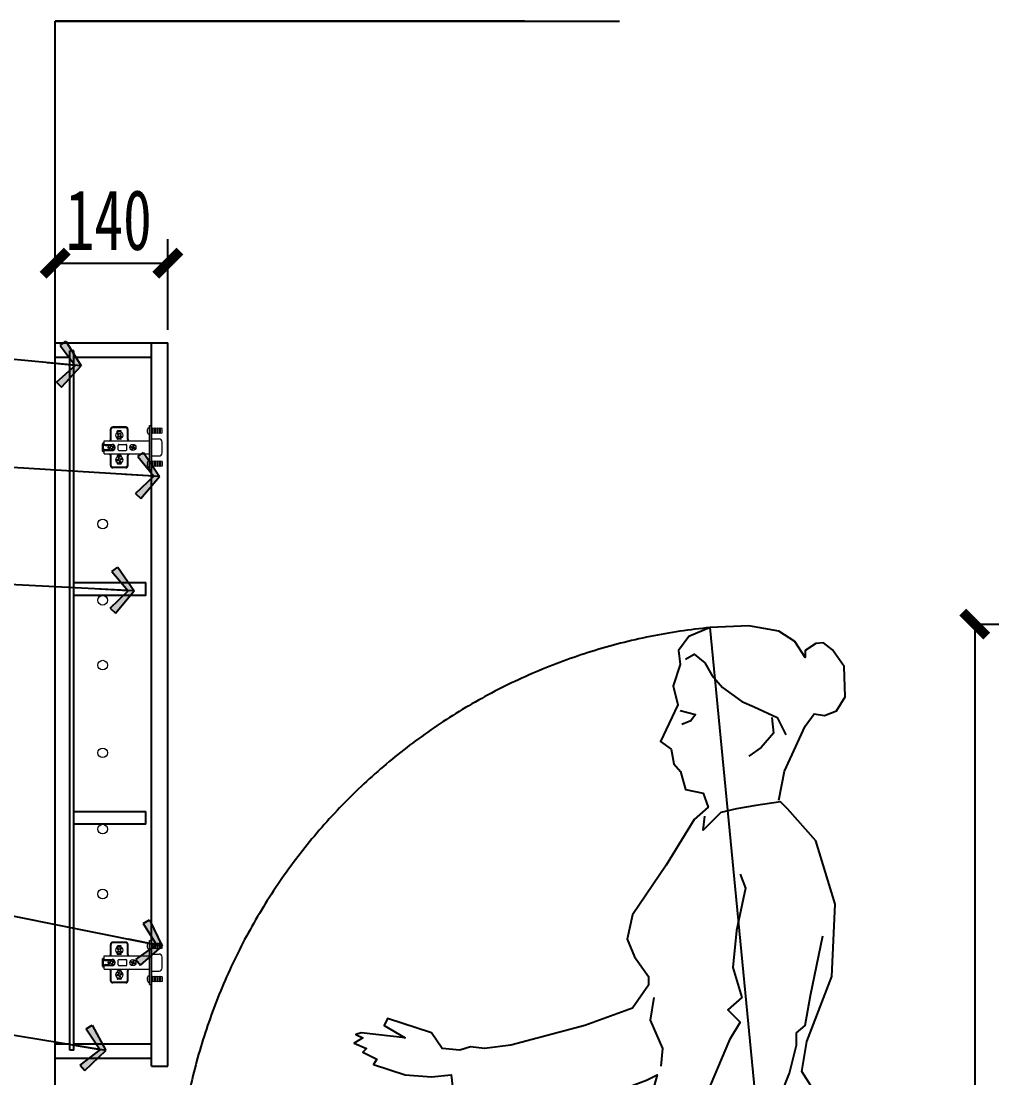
# Model space of a CAD drawing. Header units: millimetres. Extents: x 3104083 to 3173399, y -3165492 to -3044687.
# Drawn here: x 3143401 to 3144617, y -3099427 to -3098113 of the extents above; entities that cross this region are included whole.
import ezdxf

# ---------------------------------------------------------------- set-up
doc = ezdxf.new("R2010")
doc.units = ezdxf.units.MM
doc.header["$LTSCALE"] = 500
doc.header["$MEASUREMENT"] = 0
doc.header["$PDMODE"] = 2
doc.linetypes.add('ACAD_ISO03W100', pattern=[30, 12, -18])
doc.layers.get('0').update_dxf_attribs({"linetype": 'CONTINUOUS'})
doc.layers.get('DEFPOINTS').update_dxf_attribs({"linetype": 'CONTINUOUS'})
for name, color, linetype in [('1', 1, 'CONTINUOUS'), ('P-完成面', 3, 'CONTINUOUS'), ('W-基础引线', 35, 'CONTINUOUS'), ('柜体', 2, 'CONTINUOUS')]:
    doc.layers.add(name, color=color, linetype=linetype)
doc.layers.add('五金辅助件', color=25, linetype='CONTINUOUS', lineweight=13)
doc.layers.add('墙体', color=6, linetype='CONTINUOUS', lineweight=25)
doc.styles.add('DIM', font='SimSun.ttf', dxfattribs={"width": 0.7})
doc.dimstyles.new('30', dxfattribs={"dimscale": 30, "dimtxt": 2.5, "dimasz": 1, "dimexe": 1, "dimexo": 1, "dimgap": 0.5, "dimtad": 1, "dimdec": 0, "dimzin": 0, "dimdsep": 46, "dimtxsty": 'DIM', "dimblk": 'ARCHTICK', "dimcen": 0, "dimclrd": 5, "dimclre": 5, "dimclrt": 35, "dimadec": 0, "dimazin": 0, "dimtfac": 0.5, "dimtdec": 0, "dimtix": 1, "dimtmove": 2, "dimatfit": 2, "dimldrblk": 'A', "dimfxl": 0, "dimtolj": 1, "dimtzin": 0, "dimlwd": -1, "dimlwe": -1, "dimarcsym": 0})
doc.dimstyles.new('基础引线', dxfattribs={"dimtxt": 3, "dimasz": 0.7, "dimexe": 2, "dimexo": 6, "dimgap": 1, "dimtad": 1, "dimdec": 0, "dimdsep": 46, "dimtxsty": 'Standard', "dimblk1": 'A', "dimblk2": 'A', "dimsah": 1, "dimcen": 3, "dimdle": 200, "dimclrd": 256, "dimclre": 256, "dimclrt": 2, "dimadec": 0, "dimazin": 0, "dimtfac": 1, "dimtdec": 0, "dimtix": 1, "dimtmove": 1, "dimatfit": 3, "dimldrblk": 'A', "dimfxl": 0, "dimtvp": 1, "dimtolj": 1, "dimtzin": 0, "dimarcsym": 0})

# ---------------------------------------------------------------- blocks, each defined once
blk = doc.blocks.new('_ArchTick')
at = {"color": 0, "linetype": 'ByBlock', "const_width": 0.4}
blk.add_lwpolyline([(-0.5, -0.5), (0.5, 0.5)], dxfattribs=at)
blk = doc.blocks.new('*D1563')
at = {"layer": 'DEFPOINTS', "color": 0, "ltscale": 100}
for p in [(3143583.3, -3098414.1), (3143443.3, -3098526.8), (3143583.3, -3098526.8)]:
    blk.add_point(p, dxfattribs=at)
at = {"layer": 'P-完成面', "color": 5, "ltscale": 100}
for p, q in [((3143443.3, -3098496.8), (3143443.3, -3098384.1)), ((3143583.3, -3098496.8), (3143583.3, -3098384.1)), ((3143443.3, -3098414.1), (3143583.3, -3098414.1))]:
    blk.add_line(p, q, dxfattribs=at)
at = {"layer": 'P-完成面', "color": 5, "ltscale": 100, "xscale": 30, "yscale": 30, "zscale": 30, "rotation": 180}
blk.add_blockref('_ArchTick', (3143443.3, -3098414.1), dxfattribs=at)
at = {"layer": 'P-完成面', "color": 5, "ltscale": 100, "xscale": 30, "yscale": 30, "zscale": 30}
blk.add_blockref('_ArchTick', (3143583.3, -3098414.1), dxfattribs=at)
at = {"layer": 'P-完成面', "color": 35, "ltscale": 100, "insert": (3143509.8, -3098360.7), "char_height": 75, "attachment_point": 5, "style": 'DIM'}
blk.add_mtext('\\A1;140', dxfattribs=at)
blk = doc.blocks.new('A')
for p, q in [((-1.435, 1.148), (-1.09, 1.437)), ((-1.09, 1.437), (0, 0)), ((-1.435, 1.148), (-0.369, 0)), ((-0.369, 0), (-2.127, 0)), ((-1.435, -1.148), (-0.369, 0)), ((-1.09, -1.437), (0, 0)), ((-1.435, -1.148), (-1.09, -1.437))]:
    blk.add_line(p, q)
for points in [[(-1.435, 1.148), (-1.09, 1.437), (-0.369, 0), (0, 0)], [(-1.435, -1.148), (-1.09, -1.437), (-0.369, 0), (0, 0)]]:
    blk.add_solid(points)
blk = doc.blocks.new('F02FMA01')
at = {"color": 0, "linetype": 'ByBlock'}
for p, q in [((31.9, 1529.2), (34.1, 1509.5)), ((34.1, 1509.5), (18.7, 1491.9)), ((18.7, 1491.9), (3.4, 1481)), ((-104.6, 1034.2), (-107.3, 956.5))]:
    blk.add_line(p, q, dxfattribs=at)
for points in [[(40.6, 1426.2), (47.8, 1462.5), (73.5, 1518.2), (84.5, 1533.6), (97.6, 1531.4), (112.4, 1537.3), (123.3, 1554.8), (121.8, 1592.7), (107.4, 1613.2), (96.4, 1622), (86.7, 1621.2), (73.5, 1612.4), (73.5, 1603.7), (60.4, 1623.4), (40.6, 1636.5), (3.4, 1643.1), (-44.9, 1640.9), (-71.2, 1629.9), (-84.3, 1612.4), (-82.1, 1594.9), (-90.9, 1568.6), (-84.9, 1544.7), (-106.7, 1499.2), (-93.1, 1489.7), (-90, 1471.6), (-81.7, 1461.9), (-75.6, 1439.4), (-53.6, 1435), (-47.1, 1417.5), (-64.6, 1402.1), (-99.7, 1345.2), (-141.3, 1283.8), (-147.9, 1253.2), (-139.1, 1231.2), (-121.6, 1207.1), (-121.6, 1196.2), (-141.3, 1167.7), (-200.5, 1145.8), (-292.6, 1121.7), (-325.5, 1117.3), (-343.1, 1119.5), (-356.2, 1115.1), (-378.1, 1117.3), (-391.3, 1137), (-446.1, 1154.6), (-450.5, 1145.8), (-424.2, 1130.5), (-479, 1137), (-485.6, 1134.9), (-476.8, 1130.5), (-487.8, 1123.9), (-472.4, 1117.3), (-476.8, 1112.9), (-459.3, 1104.2), (-463.6, 1097.6), (-424.2, 1084.5), (-391.3, 1082.3), (-367.2, 1084.5), (-365, 1066.9), (-310.2, 1056), (-286, 1040.7), (-183, 1056), (-123.8, 1077.9), (-110.6, 1084.5), (-117.2, 1060.4), (-104.1, 1045)], [(-75.6, 1601.5), (-64.6, 1608), (-51.4, 1597.1), (-42.7, 1581.8), (-29.5, 1566.4), (-5.4, 1548.9), (9.9, 1542.3), (38.5, 1529.2), (49.4, 1507.3)], [(-82.1, 1537.9), (-62.9, 1532.6), (-69, 1524.8), (-79.9, 1520.4)], [(73.5, 1036.3), (88.9, 1058.2), (69.1, 1088.9), (75.7, 1126.1), (106.4, 1207.1), (110.8, 1297), (86.7, 1375.8), (51.6, 1415.3), (42.8, 1424), (12.1, 1419.6), (-12, 1415.3), (-31.7, 1410.9), (-53.6, 1389), (-51.4, 1406.5)], [(-7.6, 1334.2), (-1, 1316.7), (-12, 1264.1), (-16.4, 1218.1), (-5.4, 1180.9), (-22.9, 1165.5), (-7.6, 1150.2), (-20.7, 1128.3), (-44.9, 1071.3), (-75.6, 994.7), (-101.9, 950.8), (-134.8, 915.8), (-128.2, 904.8), (-143.5, 898.3), (-165.5, 900.5), (-207.1, 882.9), (-224.7, 867.6), (-220.3, 861), (-185.2, 869.8), (-251, 830.4), (-244.4, 823.8), (-246.6, 812.8), (-235.6, 806.3), (-220.3, 810.6), (-198.3, 817.2), (-147.9, 843.5), (-121.6, 872), (-108.4, 863.2), (-82.1, 885.1), (-42.7, 909.2), (-22.9, 913.6), (34.1, 1036.3), (53.8, 1086.7), (62.6, 1121.7), (62.6, 1137), (73.5, 1145.8), (80.1, 1183.1), (95.5, 1257.5)], [(-115, 1180.9), (-119.4, 1152.4), (-104.1, 1117.3), (-106.3, 1095.4)], [(-99.7, 1042.8), (-66.8, 1034.1)], [(-115.7, 862), (-132.4, 725.9), (-132.4, 539.7), (-126.8, 375.8), (-104.6, 359.2), (-76.8, 348), (-60.1, 348), (-54.5, 217.5), (-57.3, 120.2), (-71.2, 78.6), (-132.4, 48), (-196.3, 25.8), (-201.9, 11.9), (-185.2, 6.3), (-160.2, 6.3), (-157.4, -4.8), (-115.7, -4.8), (48.4, -2), (53.9, 31.3), (37.2, 56.3), (31.7, 98), (42.8, 198), (67.8, 303.6), (76.2, 350.8), (137.3, 350.8), (159.6, 359.2), (148.5, 525.8), (134.6, 709.2), (140.1, 873.1), (120.7, 937), (84.5, 1000.9), (73.4, 1034.2), (37.2, 1031.5)], [(38.5, 1034.1), (62.6, 1034.1)], [(-149.1, 20.2), (-118.5, 28.6), (-68.4, 50.8), (-37.8, 78.6), (-26.7, 123), (-23.9, 228.6), (-29.5, 348)]]:
    blk.add_lwpolyline(points, dxfattribs=at)
blk = doc.blocks.new('*D1568')
at = {"layer": 'DEFPOINTS', "color": 0, "ltscale": 100}
for p in [(3144558.5, -3098863), (3144558.5, -3100513), (3144587.3, -3100513)]:
    blk.add_point(p, dxfattribs=at)
at = {"layer": 'P-完成面', "color": 5, "ltscale": 100}
for p, q in [((3144587.3, -3098863), (3144617.3, -3098863)), ((3144587.3, -3098863), (3144587.3, -3100513)), ((3144587.3, -3100513), (3144617.3, -3100513))]:
    blk.add_line(p, q, dxfattribs=at)
at = {"layer": 'P-完成面', "color": 5, "ltscale": 100, "xscale": 30, "yscale": 30, "zscale": 30}
for p, rotation in [((3144587.3, -3098863), 90), ((3144587.3, -3100513), 270)]:
    blk.add_blockref('_ArchTick', p, dxfattribs=dict(at, rotation=rotation))
at = {"layer": 'P-完成面', "color": 35, "ltscale": 100, "insert": (3144534.8, -3099688), "char_height": 75, "attachment_point": 5, "rotation": 90, "style": 'DIM'}
blk.add_mtext('\\A1;1650', dxfattribs=at)

msp = doc.modelspace()

# ---------------------------------------------------------------- linework, layer by layer
at = {"layer": '五金辅助件'}
for p, q in [((3143511.897, -3098632.951), (3143511.897, -3098620.694)), ((3143512.857, -3098632.951), (3143512.857, -3098620.694)), ((3143531.097, -3098617.814), (3143514.777, -3098617.814)), ((3143531.097, -3098618.774), (3143514.777, -3098618.774)), ((3143520.537, -3098624.302), (3143520.537, -3098623.094)), ((3143524.857, -3098622.614), (3143521.017, -3098622.614)), ((3143525.337, -3098624.302), (3143525.337, -3098623.094)), ((3143533.017, -3098633.174), (3143533.017, -3098620.694)), ((3143533.977, -3098633.174), (3143533.977, -3098620.694)), ((3143557.497, -3098622.216), (3143557.988, -3098622.216)), ((3143557.497, -3098623.176), (3143557.988, -3098623.176)), ((3143557.988, -3098623.176), (3143557.988, -3098622.216)), ((3143558.937, -3098618.856), (3143560.377, -3098618.856)), ((3143560.377, -3098670.614), (3143560.377, -3098615.894)), ((3143560.377, -3098615.894), (3143563.257, -3098615.894)), ((3143564.799, -3098619.816), (3143563.257, -3098619.43)), ((3143566.719, -3098619.816), (3143564.799, -3098619.336)), ((3143564.799, -3098626.056), (3143564.799, -3098619.336)), ((3143568.639, -3098619.816), (3143566.719, -3098619.336)), ((3143566.719, -3098626.056), (3143566.719, -3098619.336)), ((3143570.559, -3098619.816), (3143568.639, -3098619.336)), ((3143568.639, -3098626.056), (3143568.639, -3098619.336)), ((3143572.479, -3098619.816), (3143570.559, -3098619.336)), ((3143570.559, -3098626.056), (3143570.559, -3098619.336)), ((3143574.399, -3098619.816), (3143572.479, -3098619.336)), ((3143572.479, -3098626.056), (3143572.479, -3098619.336)), ((3143576.319, -3098619.816), (3143574.399, -3098619.336)), ((3143574.399, -3098626.056), (3143574.399, -3098619.336)), ((3143576.319, -3098625.576), (3143576.319, -3098619.816)), ((3143502.982, -3098637.769), (3143504.342, -3098637.361)), ((3143504.342, -3098635.094), (3143560.377, -3098635.094)), ((3143504.342, -3098639.894), (3143504.342, -3098635.094)), ((3143519.314, -3098625.541), (3143521.92, -3098627.937)), ((3143520.289, -3098624.481), (3143522.895, -3098626.877)), ((3143520.537, -3098632.694), (3143520.537, -3098631.486)), ((3143521.92, -3098627.937), (3143520.621, -3098629.35)), ((3143520.621, -3098629.35), (3143521.681, -3098630.325)), ((3143524.857, -3098633.174), (3143521.017, -3098633.174)), ((3143522.98, -3098628.911), (3143521.681, -3098630.325)), ((3143524.194, -3098625.463), (3143522.895, -3098626.877)), ((3143522.98, -3098628.911), (3143525.586, -3098631.307)), ((3143525.254, -3098626.438), (3143523.955, -3098627.851)), ((3143523.955, -3098627.851), (3143526.56, -3098630.247)), ((3143524.194, -3098625.463), (3143525.254, -3098626.438)), ((3143525.337, -3098632.694), (3143525.337, -3098631.486)), ((3143558.937, -3098626.536), (3143560.377, -3098626.536)), ((3143564.799, -3098625.576), (3143563.257, -3098625.961)), ((3143563.257, -3098632.694), (3143572.479, -3098632.694)), ((3143566.719, -3098625.576), (3143564.799, -3098626.056)), ((3143568.639, -3098625.576), (3143566.719, -3098626.056)), ((3143570.559, -3098625.576), (3143568.639, -3098626.056)), ((3143572.479, -3098625.576), (3143570.559, -3098626.056)), ((3143574.399, -3098625.576), (3143572.479, -3098626.056)), ((3143576.319, -3098625.576), (3143574.399, -3098626.056)), ((3143576.319, -3098649.974), (3143576.319, -3098636.534)), ((3143502.297, -3098647.82), (3143502.297, -3098638.688)), ((3143504.342, -3098649.147), (3143502.982, -3098648.739)), ((3143503.257, -3098647.105), (3143503.257, -3098639.402)), ((3143503.942, -3098638.483), (3143504.342, -3098638.363)), ((3143504.342, -3098648.145), (3143503.942, -3098648.025)), ((3143504.342, -3098639.414), (3143513.942, -3098639.414)), ((3143504.342, -3098651.414), (3143504.342, -3098646.614)), ((3143504.342, -3098647.094), (3143513.942, -3098647.094)), ((3143505.302, -3098640.854), (3143510.08, -3098640.854)), ((3143505.302, -3098645.654), (3143510.08, -3098645.654)), ((3143512.214, -3098642.713), (3143509.173, -3098643.412)), ((3143512.537, -3098644.117), (3143509.496, -3098644.816)), ((3143513.188, -3098640.52), (3143511.784, -3098640.842)), ((3143511.784, -3098640.842), (3143512.214, -3098642.713)), ((3143512.537, -3098644.117), (3143512.967, -3098645.988)), ((3143514.37, -3098645.666), (3143512.967, -3098645.988)), ((3143513.188, -3098640.52), (3143513.618, -3098642.391)), ((3143516.658, -3098641.692), (3143513.618, -3098642.391)), ((3143516.981, -3098643.096), (3143513.94, -3098643.794)), ((3143513.94, -3098643.794), (3143514.37, -3098645.666)), ((3143517.782, -3098643.734), (3143517.782, -3098642.774)), ((3143521.622, -3098646.134), (3143521.622, -3098640.374)), ((3143522.582, -3098639.414), (3143531.222, -3098639.414)), ((3143522.582, -3098647.094), (3143531.222, -3098647.094)), ((3143532.182, -3098646.134), (3143532.182, -3098640.374)), ((3143536.082, -3098642.422), (3143538.796, -3098643.385)), ((3143536.403, -3098641.518), (3143539.117, -3098642.481)), ((3143539.088, -3098643.998), (3143538.125, -3098646.712)), ((3143539.993, -3098644.319), (3143539.03, -3098647.033)), ((3143540.693, -3098639.474), (3143539.73, -3098642.189)), ((3143540.606, -3098644.027), (3143543.32, -3098644.99)), ((3143541.598, -3098639.795), (3143540.635, -3098642.51)), ((3143540.927, -3098643.123), (3143543.641, -3098644.086)), ((3143504.342, -3098651.414), (3143560.377, -3098651.414)), ((3143511.897, -3098665.814), (3143511.897, -3098653.557)), ((3143512.857, -3098665.814), (3143512.857, -3098653.557)), ((3143522.074, -3098658.073), (3143518.625, -3098658.866)), ((3143522.397, -3098659.477), (3143518.947, -3098660.27)), ((3143520.537, -3098653.814), (3143520.537, -3098655.022)), ((3143520.537, -3098662.206), (3143520.537, -3098663.414)), ((3143524.857, -3098653.334), (3143521.017, -3098653.334)), ((3143523.048, -3098655.88), (3143521.644, -3098656.202)), ((3143521.644, -3098656.202), (3143522.074, -3098658.073)), ((3143522.397, -3098659.477), (3143522.827, -3098661.348)), ((3143524.23, -3098661.026), (3143522.827, -3098661.348)), ((3143523.048, -3098655.88), (3143523.478, -3098657.751)), ((3143526.928, -3098656.958), (3143523.478, -3098657.751)), ((3143527.25, -3098658.362), (3143523.8, -3098659.154)), ((3143523.8, -3098659.154), (3143524.23, -3098661.026)), ((3143525.337, -3098653.814), (3143525.337, -3098655.022)), ((3143525.337, -3098662.206), (3143525.337, -3098663.414)), ((3143533.017, -3098665.814), (3143533.017, -3098653.334)), ((3143533.977, -3098665.814), (3143533.977, -3098653.334)), ((3143557.497, -3098663.332), (3143557.988, -3098663.332)), ((3143557.988, -3098663.332), (3143557.988, -3098664.292)), ((3143558.937, -3098659.972), (3143560.377, -3098659.972)), ((3143563.257, -3098653.814), (3143572.479, -3098653.814)), ((3143564.799, -3098660.932), (3143563.257, -3098660.547)), ((3143564.799, -3098660.452), (3143564.799, -3098667.172)), ((3143566.719, -3098660.932), (3143564.799, -3098660.452)), ((3143566.719, -3098660.452), (3143566.719, -3098667.172)), ((3143568.639, -3098660.932), (3143566.719, -3098660.452)), ((3143568.639, -3098660.452), (3143568.639, -3098667.172)), ((3143570.559, -3098660.932), (3143568.639, -3098660.452)), ((3143570.559, -3098660.452), (3143570.559, -3098667.172)), ((3143572.479, -3098660.932), (3143570.559, -3098660.452)), ((3143572.479, -3098660.452), (3143572.479, -3098667.172)), ((3143574.399, -3098660.932), (3143572.479, -3098660.452)), ((3143574.399, -3098660.452), (3143574.399, -3098667.172)), ((3143576.319, -3098660.932), (3143574.399, -3098660.452)), ((3143576.319, -3098660.932), (3143576.319, -3098666.692)), ((3143531.097, -3098667.734), (3143514.777, -3098667.734)), ((3143531.097, -3098668.694), (3143514.777, -3098668.694)), ((3143524.857, -3098663.894), (3143521.017, -3098663.894)), ((3143557.497, -3098664.292), (3143557.988, -3098664.292)), ((3143558.937, -3098667.652), (3143560.377, -3098667.652)), ((3143560.377, -3098670.614), (3143563.257, -3098670.614)), ((3143564.799, -3098666.692), (3143563.257, -3098667.078)), ((3143566.719, -3098666.692), (3143564.799, -3098667.172)), ((3143568.639, -3098666.692), (3143566.719, -3098667.172)), ((3143570.559, -3098666.692), (3143568.639, -3098667.172)), ((3143572.479, -3098666.692), (3143570.559, -3098667.172)), ((3143574.399, -3098666.692), (3143572.479, -3098667.172)), ((3143576.319, -3098666.692), (3143574.399, -3098667.172)), ((3143511.897, -3099273.65), (3143511.897, -3099261.392)), ((3143512.857, -3099273.65), (3143512.857, -3099261.392)), ((3143531.097, -3099258.512), (3143514.777, -3099258.512)), ((3143531.097, -3099259.472), (3143514.777, -3099259.472)), ((3143519.314, -3099266.239), (3143521.92, -3099268.635)), ((3143520.289, -3099265.179), (3143522.895, -3099267.575)), ((3143520.537, -3099265), (3143520.537, -3099263.792)), ((3143524.857, -3099263.312), (3143521.017, -3099263.312)), ((3143524.194, -3099266.162), (3143522.895, -3099267.575)), ((3143525.254, -3099267.136), (3143523.955, -3099268.55)), ((3143524.194, -3099266.162), (3143525.254, -3099267.136)), ((3143525.337, -3099265), (3143525.337, -3099263.792)), ((3143533.017, -3099273.872), (3143533.017, -3099261.392)), ((3143533.977, -3099273.872), (3143533.977, -3099261.392)), ((3143557.497, -3099262.914), (3143557.988, -3099262.914)), ((3143557.497, -3099263.874), (3143557.988, -3099263.874)), ((3143557.988, -3099263.874), (3143557.988, -3099262.914)), ((3143558.937, -3099259.554), (3143560.377, -3099259.554)), ((3143558.937, -3099267.234), (3143560.377, -3099267.234)), ((3143560.377, -3099311.312), (3143560.377, -3099256.592)), ((3143560.377, -3099256.592), (3143563.257, -3099256.592)), ((3143564.799, -3099260.514), (3143563.257, -3099260.129)), ((3143564.799, -3099266.274), (3143563.257, -3099266.66)), ((3143566.719, -3099260.514), (3143564.799, -3099260.034)), ((3143564.799, -3099266.754), (3143564.799, -3099260.034)), ((3143566.719, -3099266.274), (3143564.799, -3099266.754)), ((3143568.639, -3099260.514), (3143566.719, -3099260.034)), ((3143566.719, -3099266.754), (3143566.719, -3099260.034)), ((3143568.639, -3099266.274), (3143566.719, -3099266.754)), ((3143570.559, -3099260.514), (3143568.639, -3099260.034)), ((3143568.639, -3099266.754), (3143568.639, -3099260.034)), ((3143570.559, -3099266.274), (3143568.639, -3099266.754)), ((3143572.479, -3099260.514), (3143570.559, -3099260.034)), ((3143570.559, -3099266.754), (3143570.559, -3099260.034)), ((3143572.479, -3099266.274), (3143570.559, -3099266.754)), ((3143574.399, -3099260.514), (3143572.479, -3099260.034)), ((3143572.479, -3099266.754), (3143572.479, -3099260.034)), ((3143574.399, -3099266.274), (3143572.479, -3099266.754)), ((3143576.319, -3099260.514), (3143574.399, -3099260.034)), ((3143574.399, -3099266.754), (3143574.399, -3099260.034)), ((3143576.319, -3099266.274), (3143574.399, -3099266.754)), ((3143576.319, -3099266.274), (3143576.319, -3099260.514)), ((3143502.297, -3099288.518), (3143502.297, -3099279.387)), ((3143502.982, -3099278.467), (3143504.342, -3099278.059)), ((3143503.257, -3099287.804), (3143503.257, -3099280.101)), ((3143503.942, -3099279.181), (3143504.342, -3099279.061)), ((3143504.342, -3099275.792), (3143560.377, -3099275.792)), ((3143504.342, -3099280.592), (3143504.342, -3099275.792)), ((3143504.342, -3099280.112), (3143513.942, -3099280.112)), ((3143505.302, -3099281.552), (3143510.08, -3099281.552)), ((3143513.188, -3099281.218), (3143511.784, -3099281.541)), ((3143511.784, -3099281.541), (3143512.214, -3099283.412)), ((3143513.188, -3099281.218), (3143513.618, -3099283.089)), ((3143520.537, -3099273.392), (3143520.537, -3099272.184)), ((3143521.92, -3099268.635), (3143520.621, -3099270.048)), ((3143520.621, -3099270.048), (3143521.681, -3099271.023)), ((3143524.857, -3099273.872), (3143521.017, -3099273.872)), ((3143521.622, -3099286.832), (3143521.622, -3099281.072)), ((3143522.98, -3099269.61), (3143521.681, -3099271.023)), ((3143522.582, -3099280.112), (3143531.222, -3099280.112)), ((3143522.98, -3099269.61), (3143525.586, -3099272.005)), ((3143523.955, -3099268.55), (3143526.56, -3099270.945)), ((3143525.337, -3099273.392), (3143525.337, -3099272.184)), ((3143532.182, -3099286.832), (3143532.182, -3099281.072)), ((3143540.693, -3099280.173), (3143539.73, -3099282.887)), ((3143541.598, -3099280.494), (3143540.635, -3099283.208)), ((3143563.257, -3099273.392), (3143572.479, -3099273.392)), ((3143576.319, -3099290.672), (3143576.319, -3099277.232)), ((3143504.342, -3099289.846), (3143502.982, -3099289.438)), ((3143504.342, -3099288.843), (3143503.942, -3099288.723)), ((3143504.342, -3099292.112), (3143504.342, -3099287.312)), ((3143504.342, -3099287.792), (3143513.942, -3099287.792)), ((3143504.342, -3099292.112), (3143560.377, -3099292.112)), ((3143505.302, -3099286.352), (3143510.08, -3099286.352)), ((3143512.214, -3099283.412), (3143509.173, -3099284.111)), ((3143512.537, -3099284.815), (3143509.496, -3099285.514)), ((3143511.897, -3099306.512), (3143511.897, -3099294.255)), ((3143512.537, -3099284.815), (3143512.967, -3099286.687)), ((3143512.857, -3099306.512), (3143512.857, -3099294.255)), ((3143514.37, -3099286.364), (3143512.967, -3099286.687)), ((3143516.658, -3099282.391), (3143513.618, -3099283.089)), ((3143516.981, -3099283.794), (3143513.94, -3099284.493)), ((3143513.94, -3099284.493), (3143514.37, -3099286.364)), ((3143517.782, -3099284.432), (3143517.782, -3099283.472)), ((3143520.537, -3099294.512), (3143520.537, -3099295.72)), ((3143524.857, -3099294.032), (3143521.017, -3099294.032)), ((3143522.582, -3099287.792), (3143531.222, -3099287.792)), ((3143525.337, -3099294.512), (3143525.337, -3099295.72)), ((3143533.017, -3099306.512), (3143533.017, -3099294.032)), ((3143533.977, -3099306.512), (3143533.977, -3099294.032)), ((3143536.082, -3099283.121), (3143538.796, -3099284.084)), ((3143536.403, -3099282.216), (3143539.117, -3099283.179)), ((3143539.088, -3099284.697), (3143538.125, -3099287.411)), ((3143539.993, -3099285.018), (3143539.03, -3099287.732)), ((3143540.606, -3099284.726), (3143543.32, -3099285.689)), ((3143540.927, -3099283.821), (3143543.641, -3099284.784)), ((3143563.257, -3099294.512), (3143572.479, -3099294.512)), ((3143522.074, -3099298.772), (3143518.625, -3099299.564)), ((3143522.397, -3099300.175), (3143518.947, -3099300.968)), ((3143520.537, -3099302.904), (3143520.537, -3099304.112)), ((3143524.857, -3099304.592), (3143521.017, -3099304.592)), ((3143523.048, -3099296.578), (3143521.644, -3099296.901)), ((3143521.644, -3099296.901), (3143522.074, -3099298.772)), ((3143522.397, -3099300.175), (3143522.827, -3099302.047)), ((3143524.23, -3099301.724), (3143522.827, -3099302.047)), ((3143523.048, -3099296.578), (3143523.478, -3099298.449)), ((3143526.928, -3099297.657), (3143523.478, -3099298.449)), ((3143527.25, -3099299.06), (3143523.8, -3099299.853)), ((3143523.8, -3099299.853), (3143524.23, -3099301.724)), ((3143525.337, -3099302.904), (3143525.337, -3099304.112)), ((3143557.497, -3099304.031), (3143557.988, -3099304.031)), ((3143557.497, -3099304.991), (3143557.988, -3099304.991)), ((3143557.988, -3099304.031), (3143557.988, -3099304.991)), ((3143558.937, -3099300.671), (3143560.377, -3099300.671)), ((3143564.799, -3099301.631), (3143563.257, -3099301.245)), ((3143564.799, -3099307.391), (3143563.257, -3099307.776)), ((3143564.799, -3099301.151), (3143564.799, -3099307.871)), ((3143566.719, -3099301.631), (3143564.799, -3099301.151)), ((3143566.719, -3099307.391), (3143564.799, -3099307.871)), ((3143566.719, -3099301.151), (3143566.719, -3099307.871)), ((3143568.639, -3099301.631), (3143566.719, -3099301.151)), ((3143568.639, -3099307.391), (3143566.719, -3099307.871)), ((3143568.639, -3099301.151), (3143568.639, -3099307.871)), ((3143570.559, -3099301.631), (3143568.639, -3099301.151)), ((3143570.559, -3099307.391), (3143568.639, -3099307.871)), ((3143570.559, -3099301.151), (3143570.559, -3099307.871)), ((3143572.479, -3099301.631), (3143570.559, -3099301.151)), ((3143572.479, -3099307.391), (3143570.559, -3099307.871)), ((3143572.479, -3099301.151), (3143572.479, -3099307.871)), ((3143574.399, -3099301.631), (3143572.479, -3099301.151)), ((3143574.399, -3099307.391), (3143572.479, -3099307.871)), ((3143574.399, -3099301.151), (3143574.399, -3099307.871)), ((3143576.319, -3099301.631), (3143574.399, -3099301.151)), ((3143576.319, -3099307.391), (3143574.399, -3099307.871)), ((3143576.319, -3099301.631), (3143576.319, -3099307.391)), ((3143531.097, -3099308.432), (3143514.777, -3099308.432)), ((3143531.097, -3099309.392), (3143514.777, -3099309.392)), ((3143558.937, -3099308.351), (3143560.377, -3099308.351)), ((3143560.377, -3099311.312), (3143563.257, -3099311.312))]:
    msp.add_line(p, q, dxfattribs=at)
for centre, radius in [((3143522.937, -3098627.894), 4.32), ((3143513.077, -3098643.254), 3.84), ((3143539.862, -3098643.254), 3.84), ((3143522.937, -3098658.614), 4.32), ((3143502.313, -3098738.43), 5.991), ((3143502.313, -3098833.316), 5.991), ((3143502.313, -3098914.043), 5.991), ((3143502.313, -3099023.119), 5.991), ((3143502.313, -3099118.004), 5.991), ((3143502.313, -3099198.731), 5.991), ((3143522.937, -3099268.592), 4.32), ((3143513.077, -3099283.952), 3.84), ((3143539.862, -3099283.952), 3.84), ((3143522.937, -3099299.312), 4.32)]:
    msp.add_circle(centre, radius, dxfattribs=at)
for centre, radius, start, end in [((3143514.777, -3098620.694), 2.88, 90, 180), ((3143514.777, -3098620.694), 1.92, 90, 180), ((3143521.017, -3098623.094), 0.48, 90, 180), ((3143524.857, -3098623.094), 0.48, 0, 90), ((3143531.097, -3098620.694), 2.88, 0, 90), ((3143531.097, -3098620.694), 1.92, 0, 90), ((3143563.337, -3098622.696), 5.84, 138.88791, 175.285439), ((3143563.337, -3098622.696), 5.84, 184.714561, 221.11209), ((3143509.017, -3098632.951), 2.88, 311.924093, 0), ((3143509.017, -3098632.951), 3.84, 326.080816, 0), ((3143522.937, -3098627.894), 2.869, 122.868001, 151.937832), ((3143521.017, -3098632.694), 0.48, 180, 270), ((3143522.937, -3098627.894), 2.869, 302.868001, 331.937832), ((3143524.857, -3098632.694), 0.48, 270, 0), ((3143535.897, -3098633.174), 2.88, 180, 221.810315), ((3143535.897, -3098633.174), 1.92, 180, 270), ((3143572.479, -3098636.534), 3.84, 0, 90), ((3143503.257, -3098638.688), 0.96, 106.699244, 180), ((3143503.257, -3098647.82), 0.96, 180, 253.300756), ((3143504.217, -3098639.402), 0.96, 106.699244, 180), ((3143504.217, -3098647.105), 0.96, 180, 253.300756), ((3143505.302, -3098639.894), 0.96, 180, 270), ((3143505.302, -3098646.614), 0.96, 90, 180), ((3143513.077, -3098643.254), 2.73, 177.650754, 208.229505), ((3143514.327, -3098642.848), 3.456, 1.233582, 96.394568), ((3143514.327, -3098643.66), 3.456, 263.605432, 358.766418), ((3143513.077, -3098643.254), 2.73, 357.650754, 28.229505), ((3143522.582, -3098640.374), 0.96, 90, 180), ((3143522.582, -3098646.134), 0.96, 180, 270), ((3143531.222, -3098640.374), 0.96, 0, 90), ((3143531.222, -3098646.134), 0.96, 270, 0), ((3143538.636, -3098643.838), 0.48, 340.464436, 70.464436), ((3143539.278, -3098642.028), 0.48, 250.464436, 340.464436), ((3143540.445, -3098644.48), 0.48, 70.464436, 160.464436), ((3143541.087, -3098642.67), 0.48, 160.464436, 250.464436), ((3143572.479, -3098649.974), 3.84, 270, 0), ((3143509.017, -3098653.557), 2.88, 0, 48.075907), ((3143509.017, -3098653.557), 3.84, 0, 33.919184), ((3143522.937, -3098658.614), 2.869, 178.405214, 207.475045), ((3143521.017, -3098653.814), 0.48, 90, 180), ((3143521.017, -3098663.414), 0.48, 180, 270), ((3143524.857, -3098653.814), 0.48, 0, 90), ((3143524.857, -3098663.414), 0.48, 270, 0), ((3143522.937, -3098658.614), 2.869, 358.405214, 27.475045), ((3143535.897, -3098653.334), 2.88, 138.189685, 180), ((3143535.897, -3098653.334), 1.92, 90, 180), ((3143563.337, -3098663.812), 5.84, 138.88791, 175.285439), ((3143514.777, -3098665.814), 2.88, 180, 270), ((3143514.777, -3098665.814), 1.92, 180, 270), ((3143531.097, -3098665.814), 1.92, 270, 0), ((3143531.097, -3098665.814), 2.88, 270, 0), ((3143563.337, -3098663.812), 5.84, 184.714561, 221.11209), ((3143514.777, -3099261.392), 2.88, 90, 180), ((3143514.777, -3099261.392), 1.92, 90, 180), ((3143522.937, -3099268.592), 2.869, 122.868001, 151.937832), ((3143521.017, -3099263.792), 0.48, 90, 180), ((3143524.857, -3099263.792), 0.48, 0, 90), ((3143531.097, -3099261.392), 2.88, 0, 90), ((3143531.097, -3099261.392), 1.92, 0, 90), ((3143563.337, -3099263.394), 5.84, 138.88791, 175.285439), ((3143563.337, -3099263.394), 5.84, 184.714561, 221.11209), ((3143503.257, -3099279.387), 0.96, 106.699244, 180), ((3143504.217, -3099280.101), 0.96, 106.699244, 180), ((3143505.302, -3099280.592), 0.96, 180, 270), ((3143509.017, -3099273.65), 2.88, 311.924093, 0), ((3143509.017, -3099273.65), 3.84, 326.080816, 0), ((3143514.327, -3099283.547), 3.456, 1.233582, 96.394568), ((3143521.017, -3099273.392), 0.48, 180, 270), ((3143522.582, -3099281.072), 0.96, 90, 180), ((3143522.937, -3099268.592), 2.869, 302.868001, 331.937832), ((3143524.857, -3099273.392), 0.48, 270, 0), ((3143531.222, -3099281.072), 0.96, 0, 90), ((3143535.897, -3099273.872), 2.88, 180, 221.810315), ((3143535.897, -3099273.872), 1.92, 180, 270), ((3143572.479, -3099277.232), 3.84, 0, 90), ((3143503.257, -3099288.518), 0.96, 180, 253.300756), ((3143504.217, -3099287.804), 0.96, 180, 253.300756), ((3143505.302, -3099287.312), 0.96, 90, 180), ((3143513.077, -3099283.952), 2.73, 177.650754, 208.229505), ((3143509.017, -3099294.255), 2.88, 0, 48.075907), ((3143509.017, -3099294.255), 3.84, 0, 33.919184), ((3143514.327, -3099284.358), 3.456, 263.605432, 358.766418), ((3143513.077, -3099283.952), 2.73, 357.650754, 28.229505), ((3143521.017, -3099294.512), 0.48, 90, 180), ((3143522.582, -3099286.832), 0.96, 180, 270), ((3143524.857, -3099294.512), 0.48, 0, 90), ((3143531.222, -3099286.832), 0.96, 270, 0), ((3143535.897, -3099294.032), 2.88, 138.189685, 180), ((3143535.897, -3099294.032), 1.92, 90, 180), ((3143538.636, -3099284.536), 0.48, 340.464436, 70.464436), ((3143539.278, -3099282.727), 0.48, 250.464436, 340.464436), ((3143540.445, -3099285.178), 0.48, 70.464436, 160.464436), ((3143541.087, -3099283.369), 0.48, 160.464436, 250.464436), ((3143572.479, -3099290.672), 3.84, 270, 0), ((3143514.777, -3099306.512), 2.88, 180, 270), ((3143514.777, -3099306.512), 1.92, 180, 270), ((3143522.937, -3099299.312), 2.869, 178.405214, 207.475045), ((3143521.017, -3099304.112), 0.48, 180, 270), ((3143524.857, -3099304.112), 0.48, 270, 0), ((3143522.937, -3099299.312), 2.869, 358.405214, 27.475045), ((3143531.097, -3099306.512), 1.92, 270, 0), ((3143531.097, -3099306.512), 2.88, 270, 0), ((3143563.337, -3099304.511), 5.84, 138.88791, 175.285439), ((3143563.337, -3099304.511), 5.84, 184.714561, 221.11209)]:
    msp.add_arc(centre, radius, start, end, dxfattribs=at)
at = {"layer": '墙体'}
for p, q in [((3144026.945, -3098113.008), (3143443.257, -3098113.008)), ((3143443.257, -3100513.008), (3143443.257, -3098113.008)), ((3143443.257, -3098113.008), (3144145.479, -3098113.008))]:
    msp.add_line(p, q, dxfattribs=at)
at = {"layer": '柜体'}
for p, q in [((3143443.257, -3098513.008), (3143563.257, -3098513.008)), ((3143443.257, -3098513.008), (3143563.257, -3098513.008)), ((3143543.257, -3098513.008), (3143583.257, -3098513.008)), ((3143563.257, -3099413.008), (3143563.257, -3098513.008)), ((3143583.257, -3099413.008), (3143583.257, -3098513.008)), ((3143443.257, -3098531.008), (3143461.257, -3098531.008)), ((3143461.257, -3099392.862), (3143461.257, -3098523.153)), ((3143466.257, -3098523.153), (3143461.257, -3098523.153)), ((3143466.257, -3099392.862), (3143466.257, -3098523.153)), ((3143466.257, -3098531.008), (3143563.257, -3098531.008)), ((3143466.257, -3098811.326), (3143556.11, -3098811.326)), ((3143556.11, -3098827.326), (3143556.11, -3098811.326)), ((3143556.11, -3098827.326), (3143466.257, -3098827.326)), ((3143466.257, -3099096.014), (3143556.11, -3099096.014)), ((3143556.11, -3099112.014), (3143556.11, -3099096.014)), ((3143556.11, -3099112.014), (3143466.257, -3099112.014)), ((3143443.257, -3099385.008), (3143461.257, -3099385.008)), ((3143466.257, -3099385.008), (3143563.257, -3099385.008)), ((3143466.257, -3099392.862), (3143461.257, -3099392.862)), ((3143443.257, -3099403.008), (3143563.257, -3099403.008)), ((3143443.257, -3099403.008), (3143563.257, -3099403.008)), ((3143563.257, -3099413.008), (3143583.257, -3099413.008)), ((3143563.257, -3099413.008), (3143583.257, -3099413.008))]:
    msp.add_line(p, q, dxfattribs=at)
at = {"layer": '柜体', "linetype": 'ACAD_ISO03W100'}
msp.add_line((3144329.166, -3099599.468), (3144258.011, -3098867.327), dxfattribs=at)
msp.add_arc((3144329.166, -3099599.468), 735.59, 95.550994, 188.879203, dxfattribs=at)

# ---------------------------------------------------------------- block references
at = {"layer": '1', "color": 124}
msp.add_blockref('F02FMA01', (3144302.877, -3100508.226), dxfattribs=at)

# ---------------------------------------------------------------- dimensions: what is measured, and where the dimension line sits
at = {"layer": 'P-完成面', "color": 251, "ltscale": 100}
dim = msp.add_linear_dim(base=(3143583.257, -3098414.136), p1=(3143443.257, -3098526.846), p2=(3143583.257, -3098526.846), dimstyle='30', dxfattribs=at)
dim.commit()
dim.dimension.update_dxf_attribs({"geometry": '*D1563', "text_midpoint": (3143509.783, -3098360.698), "dimtype": 160})
dim = msp.add_linear_dim(base=(3144587.298, -3100513.008), p1=(3144558.543, -3098863.008), p2=(3144558.543, -3100513.008), angle=90, dimstyle='30', dxfattribs=at)
dim.commit()
dim.dimension.update_dxf_attribs({"geometry": '*D1568', "text_midpoint": (3144534.798, -3099688.008)})

# ---------------------------------------------------------------- leaders
at = {"layer": 'W-基础引线'}
for points in [[(3143475.631, -3098541.902), (3142714.883, -3098470.055)], [(3143573.169, -3098679.398), (3142714.883, -3098627.074)], [(3143541.304, -3098821.794), (3142714.883, -3098779.819)], [(3143576.319, -3099263.394), (3142714.883, -3099091.148)], [(3143506.265, -3099393.568), (3142714.883, -3099263.705)]]:
    msp.add_leader(points, dimstyle='基础引线', override={"dimasz": 20}, dxfattribs=at)

doc.saveas('drawing.dxf')
